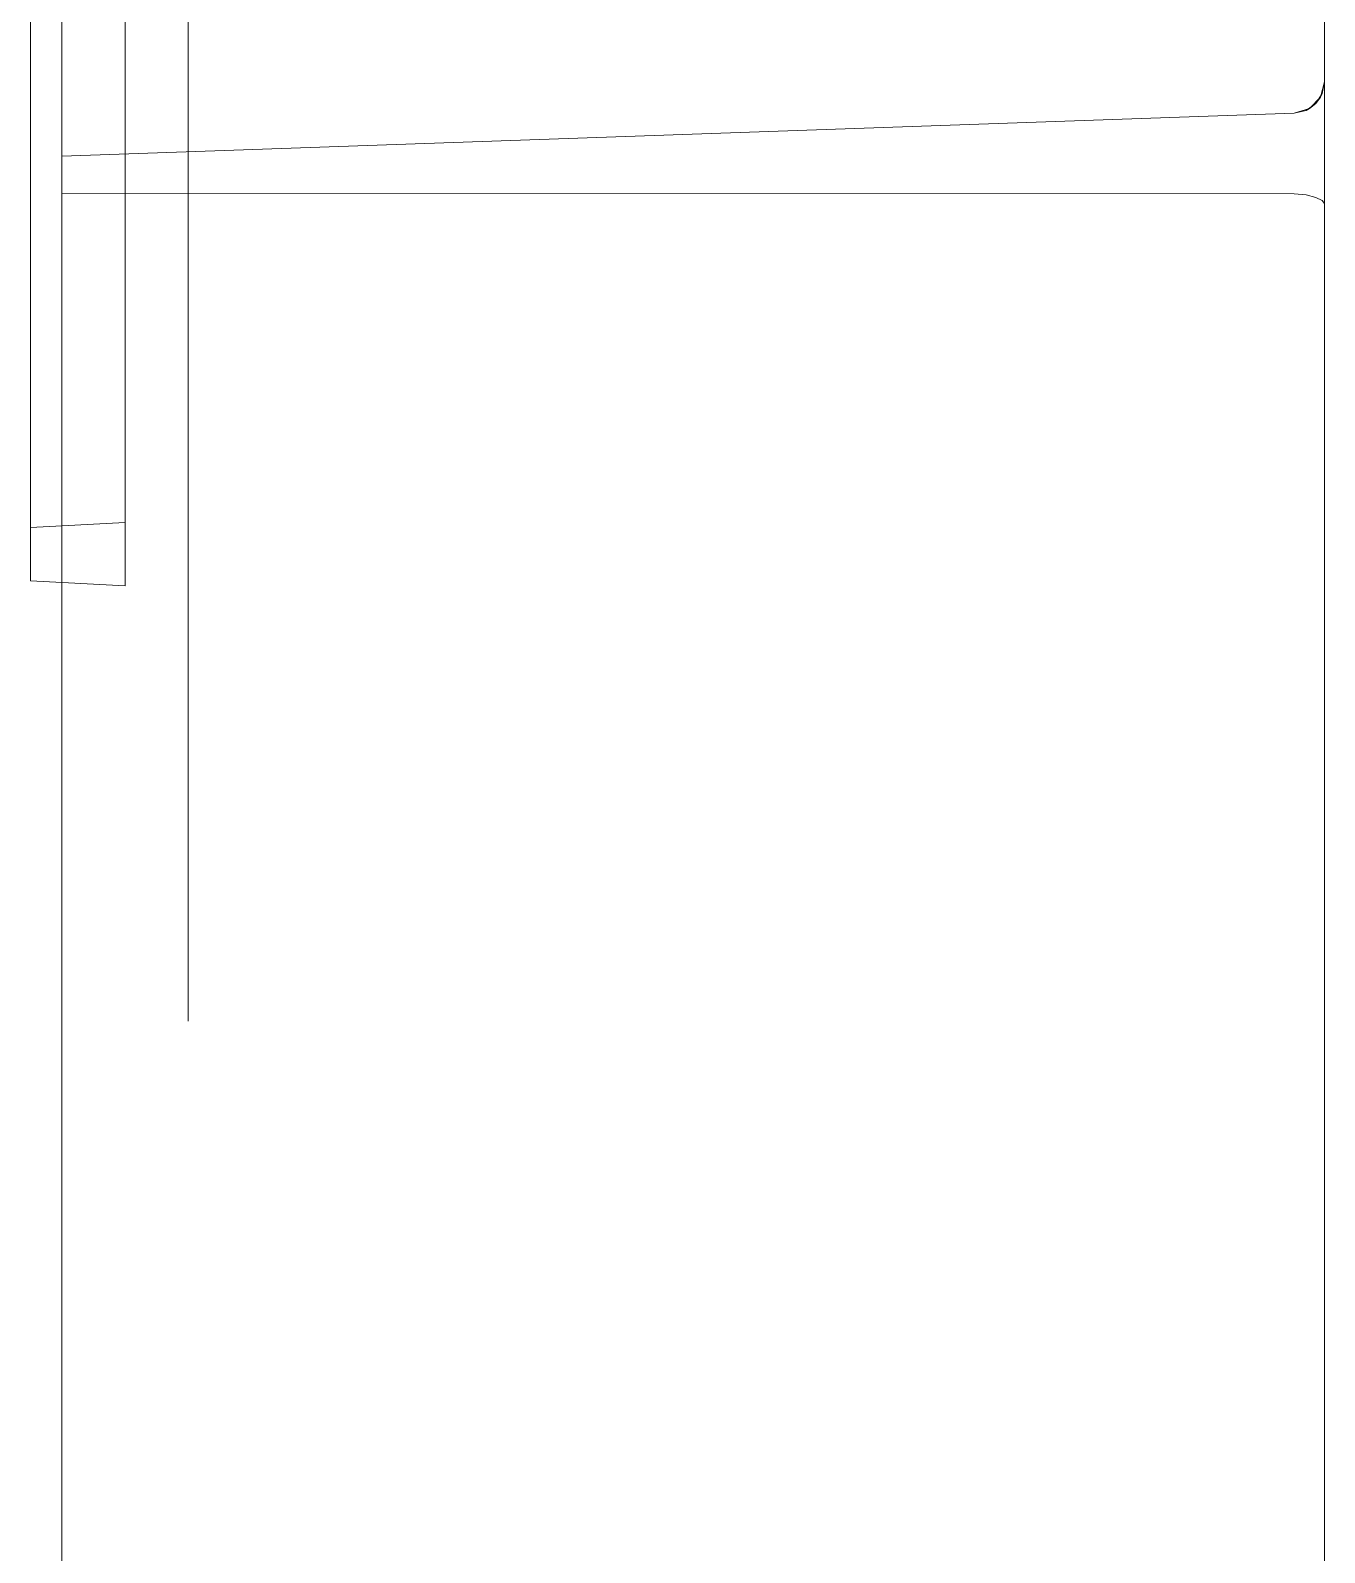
# Model space of a CAD drawing. Header units: millimetres. Extents: x 0 to 1729, y -270 to 583.
# Drawn here: x 1239.84 to 1260.34, y 72.69 to 96.79 of the extents above; entities that cross this region are included whole.
import ezdxf

# ---------------------------------------------------------------- set-up
doc = ezdxf.new("R2010")
doc.units = ezdxf.units.MM
doc.layers.add('OUTLINE', color=7, linetype='Continuous')

msp = doc.modelspace()

# ---------------------------------------------------------------- linework, layer by layer
at = {"layer": 'OUTLINE', "lineweight": 13}
for p, q in [((1260.34, 6), (1260.34, 422)), ((1260.34, 6), (1260.34, 422)), ((1260.34, 6), (1260.34, 422)), ((1260.34, 6), (1260.34, 422)), ((1242.34, 99.532), (1242.34, 96.572)), ((1242.34, 96.572), (1242.34, 99.532)), ((1241.34, 98.893), (1241.34, 95.357)), ((1241.34, 95.357), (1241.34, 98.893)), ((1239.84, 98.757), (1239.84, 95.241)), ((1239.84, 95.241), (1239.84, 98.757)), ((1240.34, 98.523), (1240.34, 95.681)), ((1240.34, 95.681), (1240.34, 98.523)), ((1242.34, 98.141), (1242.34, 93.337)), ((1242.34, 93.337), (1242.34, 98.141)), ((1240.34, 98.029), (1240.34, 93.256)), ((1240.34, 93.256), (1240.34, 98.029)), ((1239.84, 97.836), (1239.84, 94.348)), ((1239.84, 94.348), (1239.84, 97.836)), ((1241.34, 97.8), (1241.34, 94.297)), ((1241.34, 94.297), (1241.34, 97.8)), ((1242.34, 96.572), (1242.34, 94.339)), ((1242.34, 94.339), (1242.34, 96.572)), ((1260.34, 95.983), (1260.276, 95.738)), ((1260.276, 95.738), (1260.34, 95.983)), ((1260.34, 95.983), (1260.276, 95.738)), ((1260.276, 95.738), (1260.34, 95.983)), ((1260.34, 95.983), (1260.276, 95.738)), ((1260.276, 95.738), (1260.34, 95.983)), ((1260.34, 95.983), (1260.276, 95.738)), ((1260.276, 95.738), (1260.34, 95.983)), ((1260.34, 95.983), (1260.276, 95.738)), ((1260.276, 95.738), (1260.34, 95.983)), ((1260.34, 95.983), (1260.304, 95.797)), ((1260.304, 95.797), (1260.34, 95.983)), ((1260.34, 95.983), (1260.304, 95.797)), ((1260.304, 95.797), (1260.34, 95.983)), ((1260.34, 95.983), (1260.304, 95.797)), ((1260.304, 95.797), (1260.34, 95.983)), ((1260.34, 95.983), (1260.304, 95.797)), ((1260.304, 95.797), (1260.34, 95.983)), ((1260.34, 95.983), (1260.304, 95.797)), ((1260.304, 95.797), (1260.34, 95.983)), ((1260.34, 95.983), (1260.304, 95.797)), ((1260.304, 95.797), (1260.34, 95.983)), ((1260.34, 95.983), (1260.304, 95.797)), ((1260.304, 95.797), (1260.34, 95.983)), ((1260.34, 95.983), (1260.304, 95.797)), ((1260.304, 95.797), (1260.34, 95.983)), ((1260.34, 95.983), (1260.304, 95.797)), ((1260.304, 95.797), (1260.34, 95.983)), ((1260.34, 95.983), (1260.34, 95.487)), ((1260.34, 95.487), (1260.34, 95.983)), ((1260.34, 95.983), (1260.34, 95.487)), ((1260.34, 95.487), (1260.34, 95.983)), ((1260.34, 95.983), (1260.34, 95.487)), ((1260.34, 95.487), (1260.34, 95.983)), ((1260.34, 95.983), (1260.34, 95.487)), ((1260.34, 95.487), (1260.34, 95.983)), ((1260.34, 95.983), (1260.34, 95.487)), ((1260.34, 95.487), (1260.34, 95.983)), ((1260.34, 95.983), (1260.34, 95.487)), ((1260.34, 95.487), (1260.34, 95.983)), ((1260.34, 95.983), (1260.34, 95.487)), ((1260.34, 95.487), (1260.34, 95.983)), ((1260.34, 95.983), (1260.34, 95.487)), ((1260.34, 95.487), (1260.34, 95.983)), ((1260.34, 95.983), (1260.34, 95.487)), ((1260.34, 95.487), (1260.34, 95.983)), ((1260.276, 95.738), (1260.1, 95.556)), ((1260.1, 95.556), (1260.276, 95.738)), ((1260.276, 95.738), (1260.1, 95.556)), ((1260.1, 95.556), (1260.276, 95.738)), ((1260.276, 95.738), (1260.1, 95.556)), ((1260.1, 95.556), (1260.276, 95.738)), ((1260.276, 95.738), (1260.1, 95.556)), ((1260.1, 95.556), (1260.276, 95.738)), ((1260.276, 95.738), (1260.1, 95.556)), ((1260.1, 95.556), (1260.276, 95.738)), ((1260.304, 95.797), (1260.202, 95.638)), ((1260.202, 95.638), (1260.304, 95.797)), ((1260.304, 95.797), (1260.202, 95.638)), ((1260.202, 95.638), (1260.304, 95.797)), ((1260.304, 95.797), (1260.202, 95.638)), ((1260.202, 95.638), (1260.304, 95.797)), ((1260.304, 95.797), (1260.202, 95.638)), ((1260.202, 95.638), (1260.304, 95.797)), ((1260.304, 95.797), (1260.202, 95.638)), ((1260.202, 95.638), (1260.304, 95.797)), ((1260.304, 95.797), (1260.202, 95.638)), ((1260.202, 95.638), (1260.304, 95.797)), ((1260.304, 95.797), (1260.202, 95.638)), ((1260.202, 95.638), (1260.304, 95.797)), ((1260.304, 95.797), (1260.202, 95.638)), ((1260.202, 95.638), (1260.304, 95.797)), ((1260.304, 95.797), (1260.202, 95.638)), ((1260.202, 95.638), (1260.304, 95.797)), ((1260.276, 95.738), (1260.202, 95.638)), ((1260.202, 95.638), (1260.276, 95.738)), ((1260.276, 95.738), (1260.202, 95.638)), ((1260.202, 95.638), (1260.276, 95.738)), ((1260.276, 95.738), (1260.202, 95.638)), ((1260.202, 95.638), (1260.276, 95.738)), ((1260.276, 95.738), (1260.202, 95.638)), ((1260.202, 95.638), (1260.276, 95.738)), ((1260.276, 95.738), (1260.202, 95.638)), ((1260.202, 95.638), (1260.276, 95.738)), ((1260.276, 95.738), (1260.304, 95.797)), ((1260.304, 95.797), (1260.276, 95.738)), ((1260.276, 95.738), (1260.304, 95.797)), ((1260.304, 95.797), (1260.276, 95.738)), ((1260.276, 95.738), (1260.304, 95.797)), ((1260.304, 95.797), (1260.276, 95.738)), ((1260.276, 95.738), (1260.304, 95.797)), ((1260.304, 95.797), (1260.276, 95.738)), ((1260.276, 95.738), (1260.304, 95.797)), ((1260.304, 95.797), (1260.276, 95.738)), ((1240.34, 95.681), (1240.34, 93.64)), ((1240.34, 93.64), (1240.34, 95.681)), ((1259.857, 95.483), (1240.34, 94.802)), ((1240.34, 94.802), (1259.857, 95.483)), ((1259.857, 95.483), (1240.34, 94.802)), ((1240.34, 94.802), (1259.857, 95.483)), ((1259.857, 95.483), (1240.34, 94.802)), ((1240.34, 94.802), (1259.857, 95.483)), ((1259.857, 95.483), (1240.34, 94.802)), ((1240.34, 94.802), (1259.857, 95.483)), ((1259.857, 95.483), (1240.34, 94.802)), ((1240.34, 94.802), (1259.857, 95.483)), ((1259.857, 95.483), (1240.34, 94.802)), ((1240.34, 94.802), (1259.857, 95.483)), ((1259.857, 95.483), (1240.34, 94.802)), ((1240.34, 94.802), (1259.857, 95.483)), ((1259.857, 95.483), (1240.34, 94.802)), ((1240.34, 94.802), (1259.857, 95.483)), ((1259.857, 95.483), (1240.34, 94.802)), ((1240.34, 94.802), (1259.857, 95.483)), ((1260.1, 95.556), (1259.857, 95.483)), ((1259.857, 95.483), (1260.1, 95.556)), ((1260.1, 95.556), (1259.857, 95.483)), ((1259.857, 95.483), (1260.1, 95.556)), ((1260.1, 95.556), (1259.857, 95.483)), ((1259.857, 95.483), (1260.1, 95.556)), ((1260.1, 95.556), (1259.857, 95.483)), ((1259.857, 95.483), (1260.1, 95.556)), ((1260.1, 95.556), (1259.857, 95.483)), ((1259.857, 95.483), (1260.1, 95.556)), ((1260.047, 95.528), (1259.857, 95.483)), ((1259.857, 95.483), (1260.047, 95.528)), ((1260.047, 95.528), (1259.857, 95.483)), ((1259.857, 95.483), (1260.047, 95.528)), ((1260.047, 95.528), (1259.857, 95.483)), ((1259.857, 95.483), (1260.047, 95.528)), ((1260.047, 95.528), (1259.857, 95.483)), ((1259.857, 95.483), (1260.047, 95.528)), ((1260.047, 95.528), (1259.857, 95.483)), ((1259.857, 95.483), (1260.047, 95.528)), ((1260.047, 95.528), (1259.857, 95.483)), ((1259.857, 95.483), (1260.047, 95.528)), ((1260.047, 95.528), (1259.857, 95.483)), ((1259.857, 95.483), (1260.047, 95.528)), ((1260.047, 95.528), (1259.857, 95.483)), ((1259.857, 95.483), (1260.047, 95.528)), ((1260.047, 95.528), (1259.857, 95.483)), ((1259.857, 95.483), (1260.047, 95.528)), ((1260.202, 95.638), (1260.047, 95.528)), ((1260.047, 95.528), (1260.202, 95.638)), ((1260.202, 95.638), (1260.047, 95.528)), ((1260.047, 95.528), (1260.202, 95.638)), ((1260.202, 95.638), (1260.047, 95.528)), ((1260.047, 95.528), (1260.202, 95.638)), ((1260.202, 95.638), (1260.047, 95.528)), ((1260.047, 95.528), (1260.202, 95.638)), ((1260.202, 95.638), (1260.047, 95.528)), ((1260.047, 95.528), (1260.202, 95.638)), ((1260.202, 95.638), (1260.047, 95.528)), ((1260.047, 95.528), (1260.202, 95.638)), ((1260.202, 95.638), (1260.047, 95.528)), ((1260.047, 95.528), (1260.202, 95.638)), ((1260.202, 95.638), (1260.047, 95.528)), ((1260.047, 95.528), (1260.202, 95.638)), ((1260.202, 95.638), (1260.047, 95.528)), ((1260.047, 95.528), (1260.202, 95.638)), ((1260.1, 95.556), (1260.047, 95.528)), ((1260.047, 95.528), (1260.1, 95.556)), ((1260.1, 95.556), (1260.047, 95.528)), ((1260.047, 95.528), (1260.1, 95.556)), ((1260.1, 95.556), (1260.047, 95.528)), ((1260.047, 95.528), (1260.1, 95.556)), ((1260.1, 95.556), (1260.047, 95.528)), ((1260.047, 95.528), (1260.1, 95.556)), ((1260.1, 95.556), (1260.047, 95.528)), ((1260.047, 95.528), (1260.1, 95.556)), ((1260.1, 95.556), (1260.202, 95.638)), ((1260.202, 95.638), (1260.1, 95.556)), ((1260.1, 95.556), (1260.202, 95.638)), ((1260.202, 95.638), (1260.1, 95.556)), ((1260.1, 95.556), (1260.202, 95.638)), ((1260.202, 95.638), (1260.1, 95.556)), ((1260.1, 95.556), (1260.202, 95.638)), ((1260.202, 95.638), (1260.1, 95.556)), ((1260.1, 95.556), (1260.202, 95.638)), ((1260.202, 95.638), (1260.1, 95.556)), ((1260.34, 95.487), (1260.34, 94.732)), ((1260.34, 94.732), (1260.34, 95.487)), ((1260.34, 95.487), (1260.34, 94.732)), ((1260.34, 94.732), (1260.34, 95.487)), ((1260.34, 95.487), (1260.34, 94.732)), ((1260.34, 94.732), (1260.34, 95.487)), ((1260.34, 95.487), (1260.34, 94.732)), ((1260.34, 94.732), (1260.34, 95.487)), ((1260.34, 95.487), (1260.34, 94.732)), ((1260.34, 94.732), (1260.34, 95.487)), ((1260.34, 95.487), (1260.34, 94.732)), ((1260.34, 94.732), (1260.34, 95.487)), ((1260.34, 95.487), (1260.34, 94.732)), ((1260.34, 94.732), (1260.34, 95.487)), ((1260.34, 95.487), (1260.34, 94.732)), ((1260.34, 94.732), (1260.34, 95.487)), ((1260.34, 95.487), (1260.34, 94.732)), ((1260.34, 94.732), (1260.34, 95.487)), ((1239.84, 95.241), (1239.84, 92.487)), ((1239.84, 92.487), (1239.84, 95.241)), ((1241.34, 95.357), (1241.34, 92.587)), ((1241.34, 92.587), (1241.34, 95.357)), ((1240.34, 94.668), (1240.34, 94.802)), ((1240.34, 94.802), (1240.34, 94.802)), ((1240.34, 94.802), (1240.34, 94.586)), ((1240.34, 94.586), (1240.34, 94.802)), ((1240.34, 94.802), (1240.34, 94.802)), ((1240.34, 94.802), (1240.34, 94.668)), ((1240.34, 94.668), (1240.34, 94.802)), ((1240.34, 94.802), (1240.34, 94.802)), ((1240.34, 94.802), (1240.34, 94.586)), ((1240.34, 94.586), (1240.34, 94.802)), ((1240.34, 94.802), (1240.34, 94.802)), ((1240.34, 94.802), (1240.34, 94.586)), ((1240.34, 94.586), (1240.34, 94.802)), ((1240.34, 94.802), (1240.34, 94.802)), ((1240.34, 94.802), (1240.34, 94.586)), ((1240.34, 94.586), (1240.34, 94.802)), ((1240.34, 94.802), (1240.34, 94.802)), ((1240.34, 94.802), (1240.34, 94.668)), ((1240.34, 94.668), (1240.34, 94.802)), ((1240.34, 94.802), (1240.34, 94.802)), ((1240.34, 94.802), (1240.34, 94.586)), ((1240.34, 94.586), (1240.34, 94.802)), ((1240.34, 94.802), (1240.34, 94.802)), ((1240.34, 94.802), (1240.34, 94.668)), ((1240.34, 94.668), (1240.34, 94.802)), ((1240.34, 94.802), (1240.34, 94.802)), ((1240.34, 94.802), (1240.34, 94.586)), ((1240.34, 94.586), (1240.34, 94.802)), ((1240.34, 94.802), (1240.34, 94.802)), ((1240.34, 94.802), (1240.34, 94.586)), ((1240.34, 94.586), (1240.34, 94.802)), ((1240.34, 94.802), (1240.34, 94.802)), ((1240.34, 94.802), (1240.34, 94.586)), ((1240.34, 94.586), (1240.34, 94.802)), ((1240.34, 94.802), (1240.34, 94.802)), ((1240.34, 94.802), (1240.34, 94.668)), ((1240.34, 94.668), (1240.34, 94.802)), ((1240.34, 94.802), (1240.34, 94.802)), ((1240.34, 94.802), (1240.34, 94.586)), ((1240.34, 94.586), (1240.34, 94.802)), ((1240.34, 94.802), (1240.34, 94.802)), ((1240.34, 94.802), (1240.34, 94.668)), ((1240.34, 94.304), (1240.34, 94.668)), ((1240.34, 94.668), (1240.34, 94.304)), ((1240.34, 94.304), (1240.34, 94.668)), ((1240.34, 94.668), (1240.34, 94.304)), ((1240.34, 94.304), (1240.34, 94.668)), ((1240.34, 94.668), (1240.34, 94.304)), ((1240.34, 94.304), (1240.34, 94.668)), ((1240.34, 94.668), (1240.34, 94.304)), ((1240.34, 94.304), (1240.34, 94.668)), ((1240.34, 94.668), (1240.34, 94.304)), ((1240.34, 94.586), (1240.34, 94.389)), ((1240.34, 94.389), (1240.34, 94.586)), ((1240.34, 94.586), (1240.34, 94.389)), ((1240.34, 94.389), (1240.34, 94.586)), ((1240.34, 94.586), (1240.34, 94.389)), ((1240.34, 94.389), (1240.34, 94.586)), ((1240.34, 94.586), (1240.34, 94.389)), ((1240.34, 94.389), (1240.34, 94.586)), ((1240.34, 94.586), (1240.34, 94.389)), ((1240.34, 94.389), (1240.34, 94.586)), ((1240.34, 94.586), (1240.34, 94.389)), ((1240.34, 94.389), (1240.34, 94.586)), ((1240.34, 94.586), (1240.34, 94.389)), ((1240.34, 94.389), (1240.34, 94.586)), ((1240.34, 94.586), (1240.34, 94.389)), ((1240.34, 94.389), (1240.34, 94.586)), ((1240.34, 94.586), (1240.34, 94.389)), ((1240.34, 94.389), (1240.34, 94.586)), ((1260.34, 94.732), (1260.34, 94.215)), ((1260.34, 94.215), (1260.34, 94.732)), ((1260.34, 94.732), (1260.34, 94.215)), ((1260.34, 94.215), (1260.34, 94.732)), ((1260.34, 94.732), (1260.34, 94.215)), ((1260.34, 94.215), (1260.34, 94.732)), ((1260.34, 94.732), (1260.34, 94.215)), ((1260.34, 94.215), (1260.34, 94.732)), ((1260.34, 94.732), (1260.34, 94.215)), ((1260.34, 94.215), (1260.34, 94.732)), ((1260.34, 94.732), (1260.34, 94.215)), ((1260.34, 94.215), (1260.34, 94.732)), ((1260.34, 94.732), (1260.34, 94.215)), ((1260.34, 94.215), (1260.34, 94.732)), ((1260.34, 94.732), (1260.34, 94.215)), ((1260.34, 94.215), (1260.34, 94.732)), ((1260.34, 94.732), (1260.34, 94.215)), ((1260.34, 94.215), (1260.34, 94.732)), ((1239.84, 94.348), (1239.84, 91.616)), ((1239.84, 91.616), (1239.84, 94.348)), ((1240.34, 94.389), (1240.34, 94.212)), ((1240.34, 94.212), (1240.34, 94.389)), ((1240.34, 94.389), (1240.34, 94.212)), ((1240.34, 94.212), (1240.34, 94.389)), ((1240.34, 94.389), (1240.34, 94.212)), ((1240.34, 94.212), (1240.34, 94.389)), ((1240.34, 94.389), (1240.34, 94.212)), ((1240.34, 94.212), (1240.34, 94.389)), ((1240.34, 94.389), (1240.34, 94.212)), ((1240.34, 94.212), (1240.34, 94.389)), ((1240.34, 94.389), (1240.34, 94.212)), ((1240.34, 94.212), (1240.34, 94.389)), ((1240.34, 94.389), (1240.34, 94.212)), ((1240.34, 94.212), (1240.34, 94.389)), ((1240.34, 94.389), (1240.34, 94.212)), ((1240.34, 94.212), (1240.34, 94.389)), ((1240.34, 94.389), (1240.34, 94.212)), ((1240.34, 94.212), (1240.34, 94.389)), ((1240.34, 93.806), (1240.34, 94.304)), ((1240.34, 94.304), (1240.34, 93.806)), ((1240.34, 93.806), (1240.34, 94.304)), ((1240.34, 94.304), (1240.34, 93.806)), ((1240.34, 93.806), (1240.34, 94.304)), ((1240.34, 94.304), (1240.34, 93.806)), ((1240.34, 93.806), (1240.34, 94.304)), ((1240.34, 94.304), (1240.34, 93.806)), ((1240.34, 93.806), (1240.34, 94.304)), ((1240.34, 94.304), (1240.34, 93.806)), ((1241.34, 94.297), (1241.34, 91.553)), ((1241.34, 91.553), (1241.34, 94.297)), ((1242.34, 94.339), (1242.34, 92.843)), ((1242.34, 92.843), (1242.34, 94.339)), ((1240.34, 59.788), (1240.34, 94.212)), ((1240.34, 94.212), (1259.857, 94.207)), ((1259.857, 94.207), (1240.34, 94.212)), ((1240.34, 59.788), (1240.34, 94.212)), ((1240.34, 59.788), (1240.34, 94.212)), ((1240.34, 94.212), (1259.857, 94.207)), ((1259.857, 94.207), (1240.34, 94.212)), ((1240.34, 59.788), (1240.34, 94.212)), ((1240.34, 59.788), (1240.34, 94.212)), ((1240.34, 94.212), (1259.857, 94.207)), ((1259.857, 94.207), (1240.34, 94.212)), ((1240.34, 59.788), (1240.34, 94.212)), ((1240.34, 59.788), (1240.34, 94.212)), ((1240.34, 94.212), (1259.857, 94.207)), ((1259.857, 94.207), (1240.34, 94.212)), ((1240.34, 59.788), (1240.34, 94.212)), ((1240.34, 59.788), (1240.34, 94.212)), ((1240.34, 94.212), (1259.857, 94.207)), ((1259.857, 94.207), (1240.34, 94.212)), ((1240.34, 59.788), (1240.34, 94.212)), ((1240.34, 59.788), (1240.34, 94.212)), ((1240.34, 94.212), (1259.857, 94.207)), ((1259.857, 94.207), (1240.34, 94.212)), ((1240.34, 59.788), (1240.34, 94.212)), ((1240.34, 59.788), (1240.34, 94.212)), ((1240.34, 94.212), (1259.857, 94.207)), ((1259.857, 94.207), (1240.34, 94.212)), ((1240.34, 59.788), (1240.34, 94.212)), ((1240.34, 59.788), (1240.34, 94.212)), ((1240.34, 94.212), (1259.857, 94.207)), ((1259.857, 94.207), (1240.34, 94.212)), ((1240.34, 59.788), (1240.34, 94.212)), ((1240.34, 59.788), (1240.34, 94.212)), ((1240.34, 94.212), (1259.857, 94.207)), ((1259.857, 94.207), (1240.34, 94.212)), ((1240.34, 59.788), (1240.34, 94.212)), ((1259.857, 94.207), (1260.047, 94.191)), ((1260.047, 94.191), (1259.857, 94.207)), ((1259.857, 94.207), (1260.047, 94.191)), ((1260.047, 94.191), (1259.857, 94.207)), ((1259.857, 94.207), (1260.047, 94.191)), ((1260.047, 94.191), (1259.857, 94.207)), ((1259.857, 94.207), (1260.047, 94.191)), ((1260.047, 94.191), (1259.857, 94.207)), ((1259.857, 94.207), (1260.047, 94.191)), ((1260.047, 94.191), (1259.857, 94.207)), ((1259.857, 94.207), (1260.047, 94.191)), ((1260.047, 94.191), (1259.857, 94.207)), ((1259.857, 94.207), (1260.047, 94.191)), ((1260.047, 94.191), (1259.857, 94.207)), ((1259.857, 94.207), (1260.047, 94.191)), ((1260.047, 94.191), (1259.857, 94.207)), ((1259.857, 94.207), (1260.047, 94.191)), ((1260.047, 94.191), (1259.857, 94.207)), ((1260.047, 94.191), (1260.202, 94.151)), ((1260.202, 94.151), (1260.047, 94.191)), ((1260.047, 94.191), (1260.202, 94.151)), ((1260.202, 94.151), (1260.047, 94.191)), ((1260.047, 94.191), (1260.202, 94.151)), ((1260.202, 94.151), (1260.047, 94.191)), ((1260.047, 94.191), (1260.202, 94.151)), ((1260.202, 94.151), (1260.047, 94.191)), ((1260.047, 94.191), (1260.202, 94.151)), ((1260.202, 94.151), (1260.047, 94.191)), ((1260.047, 94.191), (1260.202, 94.151)), ((1260.202, 94.151), (1260.047, 94.191)), ((1260.047, 94.191), (1260.202, 94.151)), ((1260.202, 94.151), (1260.047, 94.191)), ((1260.047, 94.191), (1260.202, 94.151)), ((1260.202, 94.151), (1260.047, 94.191)), ((1260.047, 94.191), (1260.202, 94.151)), ((1260.202, 94.151), (1260.047, 94.191)), ((1260.202, 94.151), (1260.304, 94.1)), ((1260.304, 94.1), (1260.202, 94.151)), ((1260.202, 94.151), (1260.304, 94.1)), ((1260.304, 94.1), (1260.202, 94.151)), ((1260.202, 94.151), (1260.304, 94.1)), ((1260.304, 94.1), (1260.202, 94.151)), ((1260.202, 94.151), (1260.304, 94.1)), ((1260.304, 94.1), (1260.202, 94.151)), ((1260.202, 94.151), (1260.304, 94.1)), ((1260.304, 94.1), (1260.202, 94.151)), ((1260.202, 94.151), (1260.304, 94.1)), ((1260.304, 94.1), (1260.202, 94.151)), ((1260.202, 94.151), (1260.304, 94.1)), ((1260.304, 94.1), (1260.202, 94.151)), ((1260.202, 94.151), (1260.304, 94.1)), ((1260.304, 94.1), (1260.202, 94.151)), ((1260.202, 94.151), (1260.304, 94.1)), ((1260.304, 94.1), (1260.202, 94.151)), ((1260.304, 94.1), (1260.34, 94.054)), ((1260.34, 94.054), (1260.304, 94.1)), ((1260.304, 94.1), (1260.34, 94.054)), ((1260.34, 94.054), (1260.304, 94.1)), ((1260.304, 94.1), (1260.34, 94.054)), ((1260.34, 94.054), (1260.304, 94.1)), ((1260.304, 94.1), (1260.34, 94.054)), ((1260.34, 94.054), (1260.304, 94.1)), ((1260.304, 94.1), (1260.34, 94.054)), ((1260.34, 94.054), (1260.304, 94.1)), ((1260.304, 94.1), (1260.34, 94.054)), ((1260.34, 94.054), (1260.304, 94.1)), ((1260.304, 94.1), (1260.34, 94.054)), ((1260.34, 94.054), (1260.304, 94.1)), ((1260.304, 94.1), (1260.34, 94.054)), ((1260.34, 94.054), (1260.304, 94.1)), ((1260.304, 94.1), (1260.34, 94.054)), ((1260.34, 94.054), (1260.304, 94.1)), ((1260.34, 94.215), (1260.34, 94.054)), ((1260.34, 94.054), (1260.34, 94.215)), ((1260.34, 94.215), (1260.34, 94.054)), ((1260.34, 94.054), (1260.34, 94.215)), ((1260.34, 94.215), (1260.34, 94.054)), ((1260.34, 94.054), (1260.34, 94.215)), ((1260.34, 94.215), (1260.34, 94.054)), ((1260.34, 94.054), (1260.34, 94.215)), ((1260.34, 94.215), (1260.34, 94.054)), ((1260.34, 94.054), (1260.34, 94.215)), ((1260.34, 94.215), (1260.34, 94.054)), ((1260.34, 94.054), (1260.34, 94.215)), ((1260.34, 94.215), (1260.34, 94.054)), ((1260.34, 94.054), (1260.34, 94.215)), ((1260.34, 94.215), (1260.34, 94.054)), ((1260.34, 94.054), (1260.34, 94.215)), ((1260.34, 94.215), (1260.34, 94.054)), ((1260.34, 94.054), (1260.34, 94.215)), ((1240.34, 60.194), (1240.34, 93.806)), ((1240.34, 60.194), (1240.34, 93.806)), ((1240.34, 60.194), (1240.34, 93.806)), ((1240.34, 60.194), (1240.34, 93.806)), ((1240.34, 60.194), (1240.34, 93.806)), ((1240.34, 60.194), (1240.34, 93.806)), ((1240.34, 60.194), (1240.34, 93.806)), ((1240.34, 60.194), (1240.34, 93.806)), ((1240.34, 60.194), (1240.34, 93.806)), ((1240.34, 60.194), (1240.34, 93.806)), ((1240.34, 93.64), (1240.34, 92.411)), ((1240.34, 92.411), (1240.34, 93.64)), ((1242.34, 93.337), (1242.34, 89.295)), ((1242.34, 89.295), (1242.34, 93.337)), ((1240.34, 93.256), (1240.34, 89.24)), ((1240.34, 89.24), (1240.34, 93.256)), ((1242.34, 92.843), (1242.34, 92.094)), ((1242.34, 92.094), (1242.34, 92.843)), ((1241.34, 92.587), (1241.34, 90.598)), ((1241.34, 90.598), (1241.34, 92.587)), ((1239.84, 92.487), (1239.84, 90.51)), ((1239.84, 90.51), (1239.84, 92.487)), ((1240.34, 92.411), (1240.34, 92)), ((1240.34, 92), (1240.34, 92.411)), ((1242.34, 92.094), (1242.34, 92.094)), ((1239.84, 91.616), (1239.84, 89.654)), ((1239.84, 89.654), (1239.84, 91.616)), ((1241.34, 91.553), (1241.34, 89.583)), ((1241.34, 89.583), (1241.34, 91.553)), ((1239.84, 90.51), (1239.84, 89.319)), ((1239.84, 89.319), (1239.84, 90.51)), ((1241.34, 90.598), (1241.34, 89.4)), ((1241.34, 89.4), (1241.34, 90.598)), ((1239.84, 89.654), (1239.84, 88.473)), ((1239.84, 88.473), (1239.84, 89.654)), ((1241.34, 89.583), (1241.34, 88.396)), ((1241.34, 88.396), (1241.34, 89.583)), ((1239.84, 89.319), (1239.84, 88.921)), ((1239.84, 88.921), (1239.84, 89.319)), ((1240.34, 89.24), (1240.34, 86.002)), ((1240.34, 86.002), (1240.34, 89.24)), ((1241.34, 89.4), (1241.34, 89)), ((1241.34, 89), (1241.34, 89.4)), ((1242.34, 89.295), (1242.34, 86.036)), ((1242.34, 86.036), (1242.34, 89.295)), ((1239.84, 88.921), (1241.34, 89)), ((1239.84, 88.473), (1239.84, 88.079)), ((1239.84, 88.079), (1239.84, 88.473)), ((1241.34, 88.396), (1241.34, 88)), ((1241.34, 88), (1241.34, 88.396)), ((1239.84, 88.079), (1241.34, 88)), ((1240.34, 86.002), (1240.34, 83.559)), ((1240.34, 83.559), (1240.34, 86.002)), ((1242.34, 86.036), (1242.34, 83.576)), ((1242.34, 83.576), (1242.34, 86.036)), ((1240.34, 83.559), (1240.34, 81.923)), ((1240.34, 81.923), (1240.34, 83.559)), ((1242.34, 83.576), (1242.34, 81.929)), ((1242.34, 81.929), (1242.34, 83.576)), ((1240.34, 81.923), (1240.34, 81.103)), ((1240.34, 81.103), (1240.34, 81.923)), ((1242.34, 81.929), (1242.34, 81.103)), ((1242.34, 81.103), (1242.34, 81.929)), ((1240.34, 81.103), (1240.34, 81.103)), ((1242.34, 81.103), (1242.34, 81.103))]:
    msp.add_line(p, q, dxfattribs=at)

doc.saveas('drawing.dxf')
